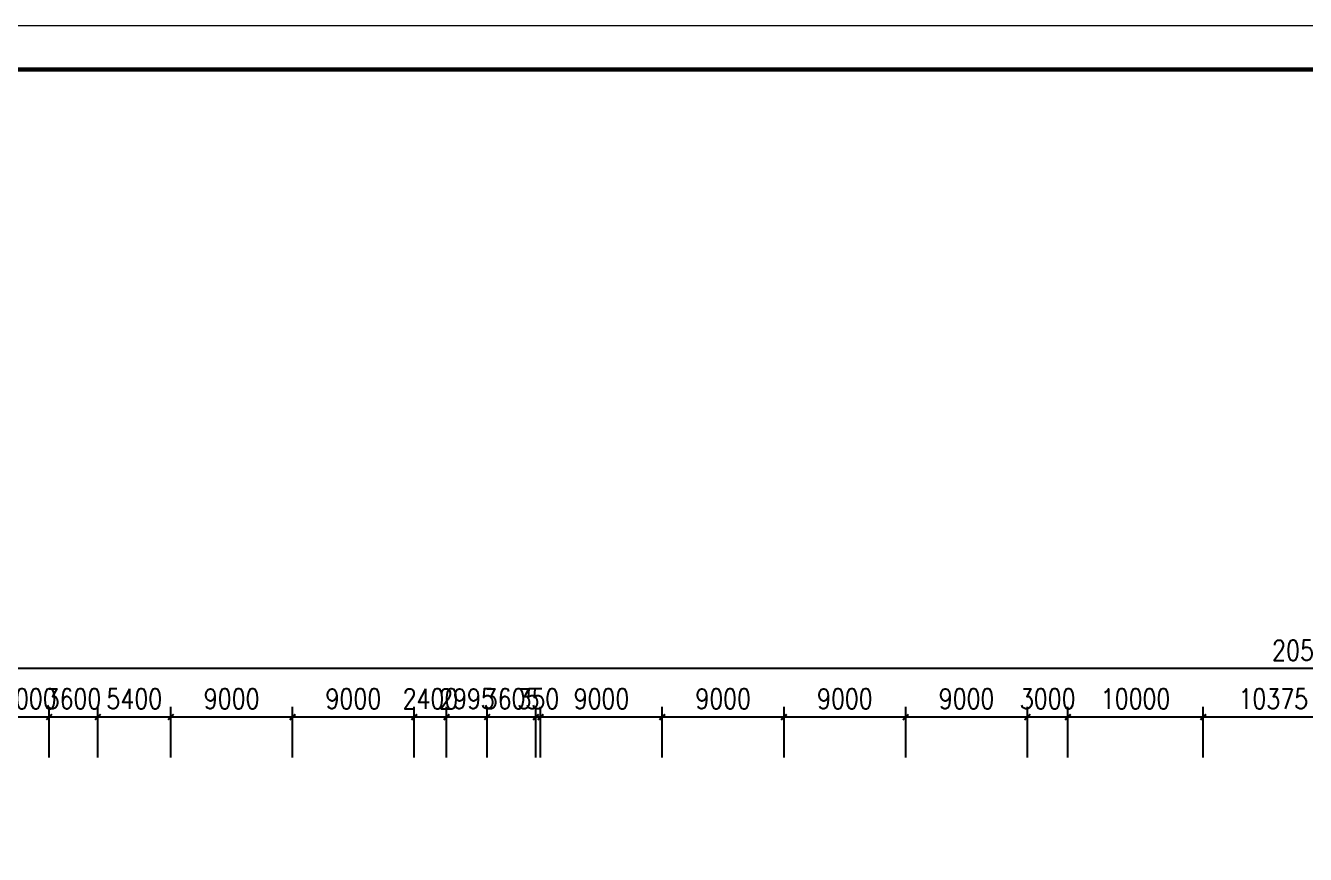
# Model space of a CAD drawing. Extents: x 5719244 to 11985375, y 1211094 to 3157953.
# Drawn here: x 5767760 to 5862411, y 1614239 to 1675543 of the extents above; entities that cross this region are included whole.
import ezdxf

# ---------------------------------------------------------------- set-up
doc = ezdxf.new("R2010")
doc.units = 0
doc.header["$LTSCALE"] = 500
doc.header["$MEASUREMENT"] = 0
doc.layers.get('0').update_dxf_attribs({"linetype": 'CONTINUOUS', "lineweight": 0})
doc.layers.get('DEFPOINTS').update_dxf_attribs({"linetype": 'CONTINUOUS', "lineweight": 0})
doc.layers.add('PUB_DIM', color=3, linetype='CONTINUOUS', lineweight=0)
doc.styles.add('DIM_FONT', font='SIMPLEX.shx', dxfattribs={"width": 0.8})
doc.dimstyles.new('DIMN300-X', dxfattribs={"dimscale": 3, "dimtxt": 500, "dimasz": 1, "dimexe": 250, "dimexo": 0, "dimgap": 200, "dimtad": 1, "dimdec": 0, "dimzin": 0, "dimdsep": 46, "dimtxsty": 'DIM_FONT', "dimblk": '_DIMX', "dimblk1": '_DIMX', "dimblk2": '_DIMX', "dimsah": 1, "dimcen": 0, "dimdle": 187.057091, "dimclrd": 3, "dimclre": 3, "dimclrt": 7, "dimadec": 0, "dimazin": 0, "dimtfac": 2.166667, "dimtdec": 0, "dimtix": 1, "dimtmove": 2, "dimatfit": 3, "dimldrblk": '_DIMX', "dimfxl": 1, "dimtolj": 1, "dimtzin": 0, "dimarcsym": 0})

# ---------------------------------------------------------------- blocks, each defined once
blk = doc.blocks.new('_DIMX')
blk.add_line((-150, 0), (150, 0))
at = {"const_width": 50}
blk.add_lwpolyline([(-70, -70), (70, 70)], dxfattribs=at)
blk = doc.blocks.new('*D129')
at = {"layer": 'DEFPOINTS', "color": 0, "ltscale": 3, "transparency": 16777216}
for p in [(5760501, 1627978), (5760501, 1620890), (5965576, 1620890)]:
    blk.add_point(p, dxfattribs=at)
at = {"layer": 'PUB_DIM', "color": 3, "lineweight": -2, "ltscale": 3, "transparency": 16777216}
for p, q in [((5760501, 1620890), (5760501, 1628728)), ((5965576, 1620890), (5965576, 1628728)), ((5965573, 1627978), (5760504, 1627978))]:
    blk.add_line(p, q, dxfattribs=at)
at = {"layer": 'PUB_DIM', "color": 3, "lineweight": -2, "ltscale": 3, "transparency": 16777216, "xscale": 3, "yscale": 3, "zscale": 3, "rotation": 180}
blk.add_blockref('_DIMX', (5760501, 1627978), dxfattribs=at)
at = {"layer": 'PUB_DIM', "color": 3, "lineweight": -2, "ltscale": 3, "transparency": 16777216, "xscale": 3, "yscale": 3, "zscale": 3}
blk.add_blockref('_DIMX', (5965576, 1627978), dxfattribs=at)
at = {"layer": 'PUB_DIM', "color": 7, "ltscale": 3, "transparency": 16777216, "insert": (5863039, 1629328), "char_height": 1500, "attachment_point": 5, "style": 'DIM_FONT'}
blk.add_mtext('\\A1;205075', dxfattribs=at)
blk = doc.blocks.new('*D119')
at = {"layer": 'DEFPOINTS', "color": 0, "ltscale": 3, "transparency": 16777216}
for p in [(5854851, 1624397), (5854851, 1621397), (5865226, 1621397)]:
    blk.add_point(p, dxfattribs=at)
at = {"layer": 'PUB_DIM', "color": 3, "lineweight": -2, "ltscale": 3, "transparency": 16777216}
for p, q in [((5854851, 1621397), (5854851, 1625147)), ((5865223, 1624397), (5854854, 1624397)), ((5865226, 1621397), (5865226, 1625147))]:
    blk.add_line(p, q, dxfattribs=at)
at = {"layer": 'PUB_DIM', "color": 3, "lineweight": -2, "ltscale": 3, "transparency": 16777216, "xscale": 3, "yscale": 3, "zscale": 3, "rotation": 180}
blk.add_blockref('_DIMX', (5854851, 1624397), dxfattribs=at)
at = {"layer": 'PUB_DIM', "color": 3, "lineweight": -2, "ltscale": 3, "transparency": 16777216, "xscale": 3, "yscale": 3, "zscale": 3}
blk.add_blockref('_DIMX', (5865226, 1624397), dxfattribs=at)
at = {"layer": 'PUB_DIM', "color": 7, "ltscale": 3, "transparency": 16777216, "insert": (5860039, 1625747), "char_height": 1500, "attachment_point": 5, "style": 'DIM_FONT'}
blk.add_mtext('\\A1;10375', dxfattribs=at)
blk = doc.blocks.new('*D118')
at = {"layer": 'DEFPOINTS', "color": 0, "ltscale": 3, "transparency": 16777216}
for p in [(5844851, 1624397), (5844851, 1621397), (5854851, 1621397)]:
    blk.add_point(p, dxfattribs=at)
at = {"layer": 'PUB_DIM', "color": 3, "lineweight": -2, "ltscale": 3, "transparency": 16777216}
for p, q in [((5844851, 1621397), (5844851, 1625147)), ((5854848, 1624397), (5844854, 1624397)), ((5854851, 1621397), (5854851, 1625147))]:
    blk.add_line(p, q, dxfattribs=at)
at = {"layer": 'PUB_DIM', "color": 3, "lineweight": -2, "ltscale": 3, "transparency": 16777216, "xscale": 3, "yscale": 3, "zscale": 3, "rotation": 180}
blk.add_blockref('_DIMX', (5844851, 1624397), dxfattribs=at)
at = {"layer": 'PUB_DIM', "color": 3, "lineweight": -2, "ltscale": 3, "transparency": 16777216, "xscale": 3, "yscale": 3, "zscale": 3}
blk.add_blockref('_DIMX', (5854851, 1624397), dxfattribs=at)
at = {"layer": 'PUB_DIM', "color": 7, "ltscale": 3, "transparency": 16777216, "insert": (5849851, 1625747), "char_height": 1500, "attachment_point": 5, "style": 'DIM_FONT'}
blk.add_mtext('\\A1;10000', dxfattribs=at)
blk = doc.blocks.new('*D117')
at = {"layer": 'DEFPOINTS', "color": 0, "ltscale": 3, "transparency": 16777216}
for p in [(5841851, 1624397), (5841851, 1621397), (5844851, 1621397)]:
    blk.add_point(p, dxfattribs=at)
at = {"layer": 'PUB_DIM', "color": 3, "lineweight": -2, "ltscale": 3, "transparency": 16777216}
for p, q in [((5841848, 1624397), (5841845, 1624397)), ((5841851, 1621397), (5841851, 1625147)), ((5844851, 1624397), (5841851, 1624397)), ((5844851, 1621397), (5844851, 1625147)), ((5844854, 1624397), (5844857, 1624397))]:
    blk.add_line(p, q, dxfattribs=at)
at = {"layer": 'PUB_DIM', "color": 3, "lineweight": -2, "ltscale": 3, "transparency": 16777216, "xscale": 3, "yscale": 3, "zscale": 3}
blk.add_blockref('_DIMX', (5841851, 1624397), dxfattribs=at)
at = {"layer": 'PUB_DIM', "color": 3, "lineweight": -2, "ltscale": 3, "transparency": 16777216, "xscale": 3, "yscale": 3, "zscale": 3, "rotation": 180}
blk.add_blockref('_DIMX', (5844851, 1624397), dxfattribs=at)
at = {"layer": 'PUB_DIM', "color": 7, "ltscale": 3, "transparency": 16777216, "insert": (5843351, 1625747), "char_height": 1500, "attachment_point": 5, "style": 'DIM_FONT'}
blk.add_mtext('\\A1;3000', dxfattribs=at)
blk = doc.blocks.new('*D116')
at = {"layer": 'DEFPOINTS', "color": 0, "ltscale": 3, "transparency": 16777216}
for p in [(5832851, 1624397), (5832851, 1621397), (5841851, 1621397)]:
    blk.add_point(p, dxfattribs=at)
at = {"layer": 'PUB_DIM', "color": 3, "lineweight": -2, "ltscale": 3, "transparency": 16777216}
for p, q in [((5832851, 1621397), (5832851, 1625147)), ((5841848, 1624397), (5832854, 1624397)), ((5841851, 1621397), (5841851, 1625147))]:
    blk.add_line(p, q, dxfattribs=at)
at = {"layer": 'PUB_DIM', "color": 3, "lineweight": -2, "ltscale": 3, "transparency": 16777216, "xscale": 3, "yscale": 3, "zscale": 3, "rotation": 180}
blk.add_blockref('_DIMX', (5832851, 1624397), dxfattribs=at)
at = {"layer": 'PUB_DIM', "color": 3, "lineweight": -2, "ltscale": 3, "transparency": 16777216, "xscale": 3, "yscale": 3, "zscale": 3}
blk.add_blockref('_DIMX', (5841851, 1624397), dxfattribs=at)
at = {"layer": 'PUB_DIM', "color": 7, "ltscale": 3, "transparency": 16777216, "insert": (5837351, 1625747), "char_height": 1500, "attachment_point": 5, "style": 'DIM_FONT'}
blk.add_mtext('\\A1;9000', dxfattribs=at)
blk = doc.blocks.new('*D115')
at = {"layer": 'DEFPOINTS', "color": 0, "ltscale": 3, "transparency": 16777216}
for p in [(5823851, 1624397), (5823851, 1621397), (5832851, 1621397)]:
    blk.add_point(p, dxfattribs=at)
at = {"layer": 'PUB_DIM', "color": 3, "lineweight": -2, "ltscale": 3, "transparency": 16777216}
for p, q in [((5823851, 1621397), (5823851, 1625147)), ((5832848, 1624397), (5823854, 1624397)), ((5832851, 1621397), (5832851, 1625147))]:
    blk.add_line(p, q, dxfattribs=at)
at = {"layer": 'PUB_DIM', "color": 3, "lineweight": -2, "ltscale": 3, "transparency": 16777216, "xscale": 3, "yscale": 3, "zscale": 3, "rotation": 180}
blk.add_blockref('_DIMX', (5823851, 1624397), dxfattribs=at)
at = {"layer": 'PUB_DIM', "color": 3, "lineweight": -2, "ltscale": 3, "transparency": 16777216, "xscale": 3, "yscale": 3, "zscale": 3}
blk.add_blockref('_DIMX', (5832851, 1624397), dxfattribs=at)
at = {"layer": 'PUB_DIM', "color": 7, "ltscale": 3, "transparency": 16777216, "insert": (5828351, 1625747), "char_height": 1500, "attachment_point": 5, "style": 'DIM_FONT'}
blk.add_mtext('\\A1;9000', dxfattribs=at)
blk = doc.blocks.new('*D114')
at = {"layer": 'DEFPOINTS', "color": 0, "ltscale": 3, "transparency": 16777216}
for p in [(5814851, 1624397), (5814851, 1621397), (5823851, 1621397)]:
    blk.add_point(p, dxfattribs=at)
at = {"layer": 'PUB_DIM', "color": 3, "lineweight": -2, "ltscale": 3, "transparency": 16777216}
for p, q in [((5814851, 1621397), (5814851, 1625147)), ((5823848, 1624397), (5814854, 1624397)), ((5823851, 1621397), (5823851, 1625147))]:
    blk.add_line(p, q, dxfattribs=at)
at = {"layer": 'PUB_DIM', "color": 3, "lineweight": -2, "ltscale": 3, "transparency": 16777216, "xscale": 3, "yscale": 3, "zscale": 3, "rotation": 180}
blk.add_blockref('_DIMX', (5814851, 1624397), dxfattribs=at)
at = {"layer": 'PUB_DIM', "color": 3, "lineweight": -2, "ltscale": 3, "transparency": 16777216, "xscale": 3, "yscale": 3, "zscale": 3}
blk.add_blockref('_DIMX', (5823851, 1624397), dxfattribs=at)
at = {"layer": 'PUB_DIM', "color": 7, "ltscale": 3, "transparency": 16777216, "insert": (5819351, 1625747), "char_height": 1500, "attachment_point": 5, "style": 'DIM_FONT'}
blk.add_mtext('\\A1;9000', dxfattribs=at)
blk = doc.blocks.new('*D113')
at = {"layer": 'DEFPOINTS', "color": 0, "ltscale": 3, "transparency": 16777216}
for p in [(5805851, 1624397), (5805851, 1621397), (5814851, 1621397)]:
    blk.add_point(p, dxfattribs=at)
at = {"layer": 'PUB_DIM', "color": 3, "lineweight": -2, "ltscale": 3, "transparency": 16777216}
for p, q in [((5805851, 1621397), (5805851, 1625147)), ((5814848, 1624397), (5805854, 1624397)), ((5814851, 1621397), (5814851, 1625147))]:
    blk.add_line(p, q, dxfattribs=at)
at = {"layer": 'PUB_DIM', "color": 3, "lineweight": -2, "ltscale": 3, "transparency": 16777216, "xscale": 3, "yscale": 3, "zscale": 3, "rotation": 180}
blk.add_blockref('_DIMX', (5805851, 1624397), dxfattribs=at)
at = {"layer": 'PUB_DIM', "color": 3, "lineweight": -2, "ltscale": 3, "transparency": 16777216, "xscale": 3, "yscale": 3, "zscale": 3}
blk.add_blockref('_DIMX', (5814851, 1624397), dxfattribs=at)
at = {"layer": 'PUB_DIM', "color": 7, "ltscale": 3, "transparency": 16777216, "insert": (5810351, 1625747), "char_height": 1500, "attachment_point": 5, "style": 'DIM_FONT'}
blk.add_mtext('\\A1;9000', dxfattribs=at)
blk = doc.blocks.new('*D112')
at = {"layer": 'DEFPOINTS', "color": 0, "ltscale": 3, "transparency": 16777216}
for p in [(5805501, 1624397), (5805501, 1621397), (5805851, 1621397)]:
    blk.add_point(p, dxfattribs=at)
at = {"layer": 'PUB_DIM', "color": 3, "lineweight": -2, "ltscale": 3, "transparency": 16777216}
for p, q in [((5805498, 1624397), (5805495, 1624397)), ((5805501, 1621397), (5805501, 1625147)), ((5805851, 1624397), (5805501, 1624397)), ((5805851, 1621397), (5805851, 1625147)), ((5805854, 1624397), (5805857, 1624397))]:
    blk.add_line(p, q, dxfattribs=at)
at = {"layer": 'PUB_DIM', "color": 3, "lineweight": -2, "ltscale": 3, "transparency": 16777216, "xscale": 3, "yscale": 3, "zscale": 3}
blk.add_blockref('_DIMX', (5805501, 1624397), dxfattribs=at)
at = {"layer": 'PUB_DIM', "color": 3, "lineweight": -2, "ltscale": 3, "transparency": 16777216, "xscale": 3, "yscale": 3, "zscale": 3, "rotation": 180}
blk.add_blockref('_DIMX', (5805851, 1624397), dxfattribs=at)
at = {"layer": 'PUB_DIM', "color": 7, "ltscale": 3, "transparency": 16777216, "insert": (5805676, 1625747), "char_height": 1500, "attachment_point": 5, "style": 'DIM_FONT'}
blk.add_mtext('\\A1;350', dxfattribs=at)
blk = doc.blocks.new('*D111')
at = {"layer": 'DEFPOINTS', "color": 0, "ltscale": 3, "transparency": 16777216}
for p in [(5801896, 1624397), (5801896, 1621397), (5805501, 1621397)]:
    blk.add_point(p, dxfattribs=at)
at = {"layer": 'PUB_DIM', "color": 3, "lineweight": -2, "ltscale": 3, "transparency": 16777216}
for p, q in [((5801893, 1624397), (5801890, 1624397)), ((5801896, 1621397), (5801896, 1625147)), ((5805501, 1624397), (5801896, 1624397)), ((5805501, 1621397), (5805501, 1625147)), ((5805504, 1624397), (5805507, 1624397))]:
    blk.add_line(p, q, dxfattribs=at)
at = {"layer": 'PUB_DIM', "color": 3, "lineweight": -2, "ltscale": 3, "transparency": 16777216, "xscale": 3, "yscale": 3, "zscale": 3}
blk.add_blockref('_DIMX', (5801896, 1624397), dxfattribs=at)
at = {"layer": 'PUB_DIM', "color": 3, "lineweight": -2, "ltscale": 3, "transparency": 16777216, "xscale": 3, "yscale": 3, "zscale": 3, "rotation": 180}
blk.add_blockref('_DIMX', (5805501, 1624397), dxfattribs=at)
at = {"layer": 'PUB_DIM', "color": 7, "ltscale": 3, "transparency": 16777216, "insert": (5803699, 1625747), "char_height": 1500, "attachment_point": 5, "style": 'DIM_FONT'}
blk.add_mtext('\\A1;3605', dxfattribs=at)
blk = doc.blocks.new('*D110')
at = {"layer": 'DEFPOINTS', "color": 0, "ltscale": 3, "transparency": 16777216}
for p in [(5798901, 1624397), (5798901, 1621397), (5801896, 1621397)]:
    blk.add_point(p, dxfattribs=at)
at = {"layer": 'PUB_DIM', "color": 3, "lineweight": -2, "ltscale": 3, "transparency": 16777216}
for p, q in [((5798898, 1624397), (5798895, 1624397)), ((5798901, 1621397), (5798901, 1625147)), ((5801896, 1624397), (5798901, 1624397)), ((5801896, 1621397), (5801896, 1625147)), ((5801899, 1624397), (5801902, 1624397))]:
    blk.add_line(p, q, dxfattribs=at)
at = {"layer": 'PUB_DIM', "color": 3, "lineweight": -2, "ltscale": 3, "transparency": 16777216, "xscale": 3, "yscale": 3, "zscale": 3}
blk.add_blockref('_DIMX', (5798901, 1624397), dxfattribs=at)
at = {"layer": 'PUB_DIM', "color": 3, "lineweight": -2, "ltscale": 3, "transparency": 16777216, "xscale": 3, "yscale": 3, "zscale": 3, "rotation": 180}
blk.add_blockref('_DIMX', (5801896, 1624397), dxfattribs=at)
at = {"layer": 'PUB_DIM', "color": 7, "ltscale": 3, "transparency": 16777216, "insert": (5800399, 1625747), "char_height": 1500, "attachment_point": 5, "style": 'DIM_FONT'}
blk.add_mtext('\\A1;2995', dxfattribs=at)
blk = doc.blocks.new('*D109')
at = {"layer": 'DEFPOINTS', "color": 0, "ltscale": 3, "transparency": 16777216}
for p in [(5796501, 1624397), (5796501, 1621397), (5798901, 1621397)]:
    blk.add_point(p, dxfattribs=at)
at = {"layer": 'PUB_DIM', "color": 3, "lineweight": -2, "ltscale": 3, "transparency": 16777216}
for p, q in [((5796498, 1624397), (5796495, 1624397)), ((5796501, 1621397), (5796501, 1625147)), ((5798901, 1624397), (5796501, 1624397)), ((5798901, 1621397), (5798901, 1625147)), ((5798904, 1624397), (5798907, 1624397))]:
    blk.add_line(p, q, dxfattribs=at)
at = {"layer": 'PUB_DIM', "color": 3, "lineweight": -2, "ltscale": 3, "transparency": 16777216, "xscale": 3, "yscale": 3, "zscale": 3}
blk.add_blockref('_DIMX', (5796501, 1624397), dxfattribs=at)
at = {"layer": 'PUB_DIM', "color": 3, "lineweight": -2, "ltscale": 3, "transparency": 16777216, "xscale": 3, "yscale": 3, "zscale": 3, "rotation": 180}
blk.add_blockref('_DIMX', (5798901, 1624397), dxfattribs=at)
at = {"layer": 'PUB_DIM', "color": 7, "ltscale": 3, "transparency": 16777216, "insert": (5797701, 1625747), "char_height": 1500, "attachment_point": 5, "style": 'DIM_FONT'}
blk.add_mtext('\\A1;2400', dxfattribs=at)
blk = doc.blocks.new('*D108')
at = {"layer": 'DEFPOINTS', "color": 0, "ltscale": 3, "transparency": 16777216}
for p in [(5787501, 1624397), (5787501, 1621397), (5796501, 1621397)]:
    blk.add_point(p, dxfattribs=at)
at = {"layer": 'PUB_DIM', "color": 3, "lineweight": -2, "ltscale": 3, "transparency": 16777216}
for p, q in [((5787501, 1621397), (5787501, 1625147)), ((5796498, 1624397), (5787504, 1624397)), ((5796501, 1621397), (5796501, 1625147))]:
    blk.add_line(p, q, dxfattribs=at)
at = {"layer": 'PUB_DIM', "color": 3, "lineweight": -2, "ltscale": 3, "transparency": 16777216, "xscale": 3, "yscale": 3, "zscale": 3, "rotation": 180}
blk.add_blockref('_DIMX', (5787501, 1624397), dxfattribs=at)
at = {"layer": 'PUB_DIM', "color": 3, "lineweight": -2, "ltscale": 3, "transparency": 16777216, "xscale": 3, "yscale": 3, "zscale": 3}
blk.add_blockref('_DIMX', (5796501, 1624397), dxfattribs=at)
at = {"layer": 'PUB_DIM', "color": 7, "ltscale": 3, "transparency": 16777216, "insert": (5792001, 1625747), "char_height": 1500, "attachment_point": 5, "style": 'DIM_FONT'}
blk.add_mtext('\\A1;9000', dxfattribs=at)
blk = doc.blocks.new('*D107')
at = {"layer": 'DEFPOINTS', "color": 0, "ltscale": 3, "transparency": 16777216}
for p in [(5778501, 1624397), (5778501, 1621397), (5787501, 1621397)]:
    blk.add_point(p, dxfattribs=at)
at = {"layer": 'PUB_DIM', "color": 3, "lineweight": -2, "ltscale": 3, "transparency": 16777216}
for p, q in [((5778501, 1621397), (5778501, 1625147)), ((5787498, 1624397), (5778504, 1624397)), ((5787501, 1621397), (5787501, 1625147))]:
    blk.add_line(p, q, dxfattribs=at)
at = {"layer": 'PUB_DIM', "color": 3, "lineweight": -2, "ltscale": 3, "transparency": 16777216, "xscale": 3, "yscale": 3, "zscale": 3, "rotation": 180}
blk.add_blockref('_DIMX', (5778501, 1624397), dxfattribs=at)
at = {"layer": 'PUB_DIM', "color": 3, "lineweight": -2, "ltscale": 3, "transparency": 16777216, "xscale": 3, "yscale": 3, "zscale": 3}
blk.add_blockref('_DIMX', (5787501, 1624397), dxfattribs=at)
at = {"layer": 'PUB_DIM', "color": 7, "ltscale": 3, "transparency": 16777216, "insert": (5783001, 1625747), "char_height": 1500, "attachment_point": 5, "style": 'DIM_FONT'}
blk.add_mtext('\\A1;9000', dxfattribs=at)
blk = doc.blocks.new('*D106')
at = {"layer": 'DEFPOINTS', "color": 0, "ltscale": 3, "transparency": 16777216}
for p in [(5773101, 1624397), (5773101, 1621397), (5778501, 1621397)]:
    blk.add_point(p, dxfattribs=at)
at = {"layer": 'PUB_DIM', "color": 3, "lineweight": -2, "ltscale": 3, "transparency": 16777216}
for p, q in [((5773098, 1624397), (5773095, 1624397)), ((5773101, 1621397), (5773101, 1625147)), ((5778501, 1624397), (5773101, 1624397)), ((5778501, 1621397), (5778501, 1625147)), ((5778504, 1624397), (5778507, 1624397))]:
    blk.add_line(p, q, dxfattribs=at)
at = {"layer": 'PUB_DIM', "color": 3, "lineweight": -2, "ltscale": 3, "transparency": 16777216, "xscale": 3, "yscale": 3, "zscale": 3}
blk.add_blockref('_DIMX', (5773101, 1624397), dxfattribs=at)
at = {"layer": 'PUB_DIM', "color": 3, "lineweight": -2, "ltscale": 3, "transparency": 16777216, "xscale": 3, "yscale": 3, "zscale": 3, "rotation": 180}
blk.add_blockref('_DIMX', (5778501, 1624397), dxfattribs=at)
at = {"layer": 'PUB_DIM', "color": 7, "ltscale": 3, "transparency": 16777216, "insert": (5775801, 1625747), "char_height": 1500, "attachment_point": 5, "style": 'DIM_FONT'}
blk.add_mtext('\\A1;5400', dxfattribs=at)
blk = doc.blocks.new('*D105')
at = {"layer": 'DEFPOINTS', "color": 0, "ltscale": 3, "transparency": 16777216}
for p in [(5769501, 1624397), (5769501, 1621397), (5773101, 1621397)]:
    blk.add_point(p, dxfattribs=at)
at = {"layer": 'PUB_DIM', "color": 3, "lineweight": -2, "ltscale": 3, "transparency": 16777216}
for p, q in [((5769498, 1624397), (5769495, 1624397)), ((5769501, 1621397), (5769501, 1625147)), ((5773101, 1624397), (5769501, 1624397)), ((5773101, 1621397), (5773101, 1625147)), ((5773104, 1624397), (5773107, 1624397))]:
    blk.add_line(p, q, dxfattribs=at)
at = {"layer": 'PUB_DIM', "color": 3, "lineweight": -2, "ltscale": 3, "transparency": 16777216, "xscale": 3, "yscale": 3, "zscale": 3}
blk.add_blockref('_DIMX', (5769501, 1624397), dxfattribs=at)
at = {"layer": 'PUB_DIM', "color": 3, "lineweight": -2, "ltscale": 3, "transparency": 16777216, "xscale": 3, "yscale": 3, "zscale": 3, "rotation": 180}
blk.add_blockref('_DIMX', (5773101, 1624397), dxfattribs=at)
at = {"layer": 'PUB_DIM', "color": 7, "ltscale": 3, "transparency": 16777216, "insert": (5771301, 1625747), "char_height": 1500, "attachment_point": 5, "style": 'DIM_FONT'}
blk.add_mtext('\\A1;3600', dxfattribs=at)
blk = doc.blocks.new('*D104')
at = {"layer": 'DEFPOINTS', "color": 0, "ltscale": 3, "transparency": 16777216}
for p in [(5766501, 1624397), (5766501, 1621397), (5769501, 1621397)]:
    blk.add_point(p, dxfattribs=at)
at = {"layer": 'PUB_DIM', "color": 3, "lineweight": -2, "ltscale": 3, "transparency": 16777216}
for p, q in [((5766498, 1624397), (5766495, 1624397)), ((5766501, 1621397), (5766501, 1625147)), ((5769501, 1624397), (5766501, 1624397)), ((5769501, 1621397), (5769501, 1625147)), ((5769504, 1624397), (5769507, 1624397))]:
    blk.add_line(p, q, dxfattribs=at)
at = {"layer": 'PUB_DIM', "color": 3, "lineweight": -2, "ltscale": 3, "transparency": 16777216, "xscale": 3, "yscale": 3, "zscale": 3}
blk.add_blockref('_DIMX', (5766501, 1624397), dxfattribs=at)
at = {"layer": 'PUB_DIM', "color": 3, "lineweight": -2, "ltscale": 3, "transparency": 16777216, "xscale": 3, "yscale": 3, "zscale": 3, "rotation": 180}
blk.add_blockref('_DIMX', (5769501, 1624397), dxfattribs=at)
at = {"layer": 'PUB_DIM', "color": 7, "ltscale": 3, "transparency": 16777216, "insert": (5768001, 1625747), "char_height": 1500, "attachment_point": 5, "style": 'DIM_FONT'}
blk.add_mtext('\\A1;3000', dxfattribs=at)

msp = doc.modelspace()

# ---------------------------------------------------------------- linework, layer by layer
at = {"color": 4}
msp.add_lwpolyline([(5719244.1, 1482409.7), (5719244.1, 1675543.1), (5992687.3, 1675543.1), (5992687.3, 1482409.7)], close=True, dxfattribs=at)
at = {"color": 4, "const_width": 325.1}
msp.add_lwpolyline([(5722495.5, 1485661.1), (5989435.9, 1485661.1), (5989435.9, 1672291.7), (5722495.5, 1672291.7)], close=True, dxfattribs=at)

# ---------------------------------------------------------------- dimensions: what is measured, and where the dimension line sits
at = {"layer": 'PUB_DIM'}
dim = msp.add_linear_dim(base=(5760501.4, 1627977.7), p1=(5965576.4, 1620889.9), p2=(5760501.4, 1620889.9), dimstyle='DIMN300-X', dxfattribs=at)
dim.commit()
dim.dimension.update_dxf_attribs({"geometry": '*D129', "text_midpoint": (5863038.9, 1629327.7)})
for p1, p2, picture, middle in [((5769501.4, 1621397.3), (5766501.4, 1621397.3), '*D104', (5768001.4, 1625747.3)), ((5773101.4, 1621397.3), (5769501.4, 1621397.3), '*D105', (5771301.4, 1625747.3)), ((5778501.4, 1621397.3), (5773101.4, 1621397.3), '*D106', (5775801.4, 1625747.3)), ((5787501.4, 1621397.3), (5778501.4, 1621397.3), '*D107', (5783001.4, 1625747.3)), ((5796501.4, 1621397.3), (5787501.4, 1621397.3), '*D108', (5792001.4, 1625747.3)), ((5798901.4, 1621397.3), (5796501.4, 1621397.3), '*D109', (5797701.4, 1625747.3)), ((5801896.4, 1621397.3), (5798901.4, 1621397.3), '*D110', (5800398.9, 1625747.3)), ((5805501.4, 1621397.3), (5801896.4, 1621397.3), '*D111', (5803698.9, 1625747.3)), ((5805851.4, 1621397.3), (5805501.4, 1621397.3), '*D112', (5805676.4, 1625747.3)), ((5814851.4, 1621397.3), (5805851.4, 1621397.3), '*D113', (5810351.4, 1625747.3)), ((5823851.4, 1621397.3), (5814851.4, 1621397.3), '*D114', (5819351.4, 1625747.3)), ((5832851.4, 1621397.3), (5823851.4, 1621397.3), '*D115', (5828351.4, 1625747.3)), ((5841851.4, 1621397.3), (5832851.4, 1621397.3), '*D116', (5837351.4, 1625747.3)), ((5844851.4, 1621397.3), (5841851.4, 1621397.3), '*D117', (5843351.4, 1625747.3)), ((5854851.4, 1621397.3), (5844851.4, 1621397.3), '*D118', (5849851.4, 1625747.3)), ((5865226.4, 1621397.3), (5854851.4, 1621397.3), '*D119', (5860038.9, 1625747.3))]:
    dim = msp.add_aligned_dim(p1=p1, p2=p2, distance=-3000, dimstyle='DIMN300-X', dxfattribs=at)
    dim.commit()
    dim.dimension.update_dxf_attribs({"geometry": picture, "text_midpoint": middle})

doc.saveas('drawing.dxf')
